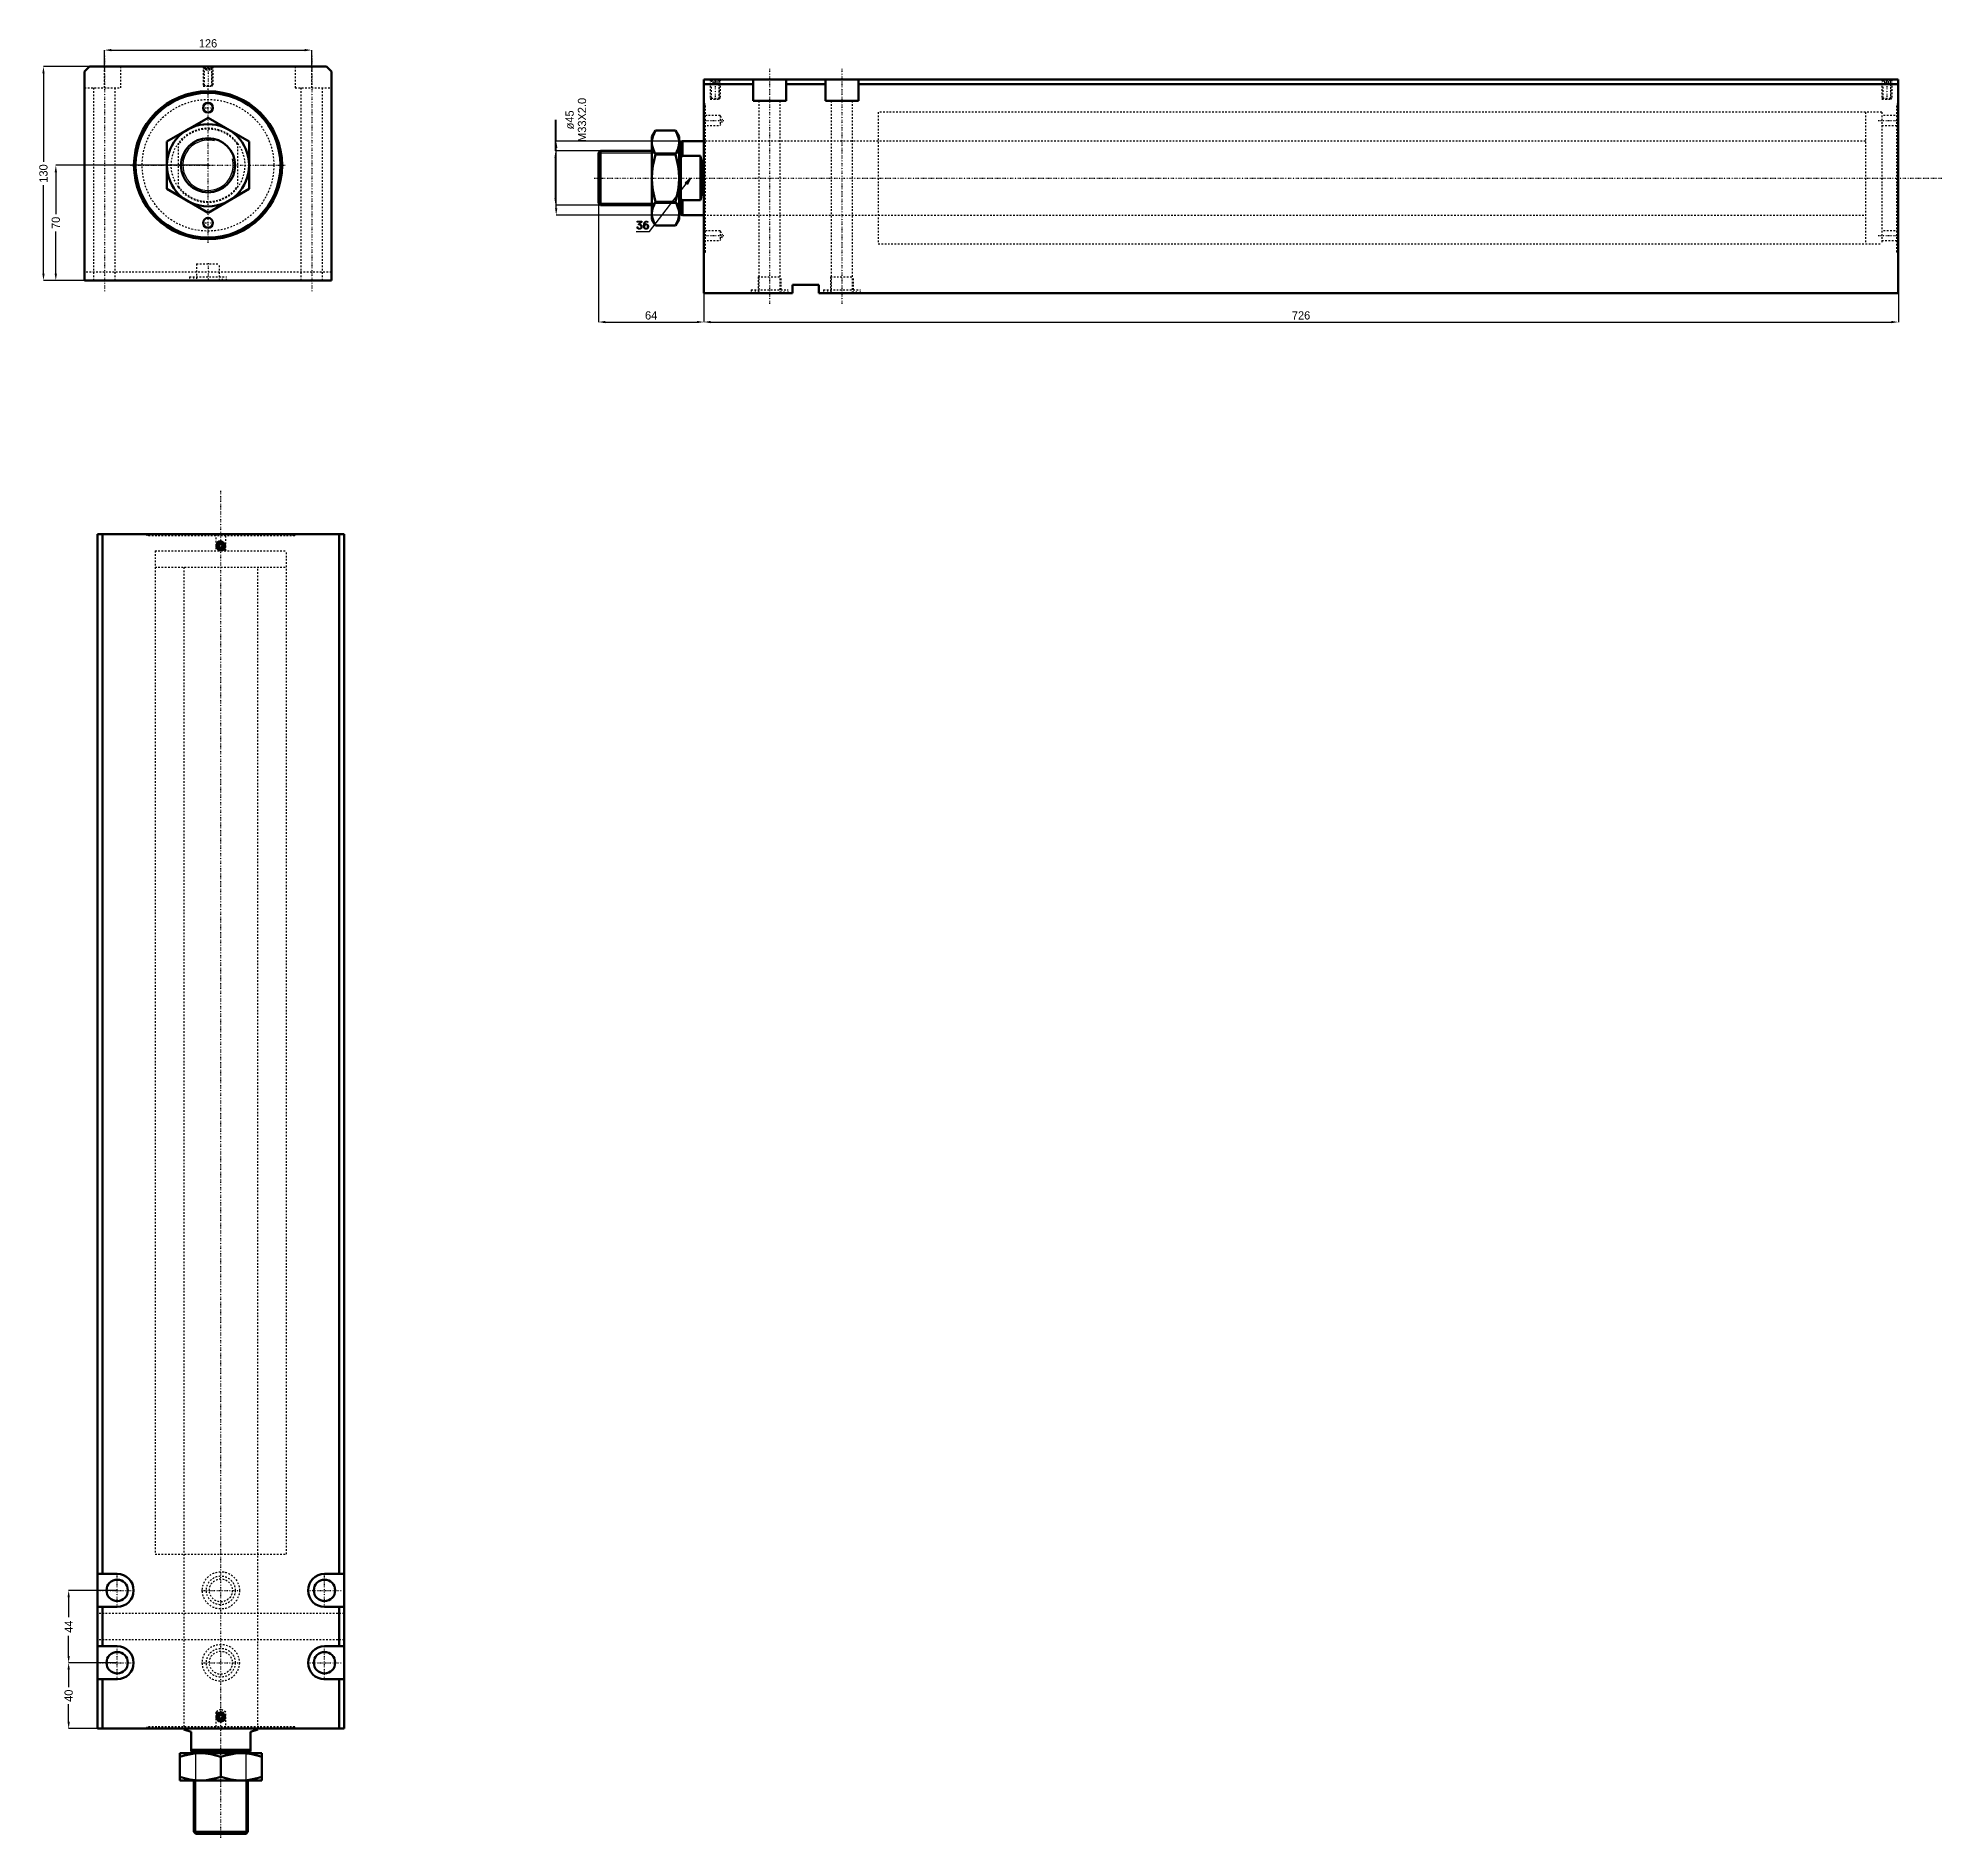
# Model space of a CAD drawing. Header units: millimetres. Extents: x -103 to 1054, y -1017 to 77.
import ezdxf

# ---------------------------------------------------------------- set-up
doc = ezdxf.new("R2010")
doc.units = ezdxf.units.MM
doc.linetypes.add('Center', pattern=[1.5, 0.45, -0.5, 0.05, -0.5])
doc.linetypes.add('Dashed', pattern=[2, 1, -1])
for name, color, linetype, lineweight in [('2d ConnectionPoints', 7, 'Continuous', 50), ('AM_0', 7, 'Continuous', 50), ('AM_5', 3, 'Continuous', 25), ('AM_7', 7, 'Center', 25), ('AM_9', 6, 'Dashed', 25)]:
    doc.layers.add(name, color=color, linetype=linetype, lineweight=lineweight)
doc.dimstyles.new('ISO-25', dxfattribs={"dimtxt": 2.5, "dimasz": 2.5, "dimexe": 1.25, "dimexo": 0.625, "dimtad": 1, "dimtxsty": 'Standard', "dimcen": 2.5, "dimadec": 0, "dimazin": 0, "dimtfac": 1, "dimtmove": 0, "dimatfit": 3, "dimfxl": 0, "dimarcsym": 0})

# ---------------------------------------------------------------- blocks, each defined once
blk = doc.blocks.new('1_JECX_MF_EXLA_80_600_0_rod__0_in_JECX_MF_160_EXLA_80_600_0__0')
at = {"layer": 'AM_0'}
for p, q in [((-25, 14.4), (0, 28.9)), ((0, 28.9), (25, 14.4)), ((-25, -14.4), (-25, 14.4)), ((25, 14.4), (25, -14.4)), ((0, -28.9), (-25, -14.4)), ((25, -14.4), (0, -28.9))]:
    blk.add_line(p, q, dxfattribs=at)
for radius in [25, 16.5]:
    blk.add_circle((0, 0), radius, dxfattribs=at)
at = {"layer": 'AM_5'}
blk.add_arc((0, 0), 15.3, 75, 15, dxfattribs=at)
at = {"layer": 'AM_9'}
for p, q in [((-18, -13.5), (-18, 13.5)), ((18, 13.5), (18, -13.5))]:
    blk.add_line(p, q, dxfattribs=at)
for points in [[(-18, 13.5), (-19.1, 11.9), (-20.1, 10.2), (-20.9, 8.4), (-21.5, 6.5), (-22, 4.6), (-22.3, 2.7), (-22.5, 0.7), (-22.5, -1.2), (-22.3, -3.2), (-21.9, -5.1), (-21.4, -7), (-20.7, -8.8), (-19.8, -10.6), (-18.8, -12.3), (-18, -13.5)], [(18, -13.5), (19.1, -11.9), (20.1, -10.2), (20.9, -8.4), (21.5, -6.5), (22, -4.6), (22.3, -2.7), (22.5, -0.7), (22.5, 1.2), (22.3, 3.2), (21.9, 5.1), (21.4, 7), (20.7, 8.8), (19.8, 10.6), (18.8, 12.3), (18, 13.5)]]:
    blk.add_lwpolyline(points, dxfattribs=at)
blk.add_circle((0, 0), 16.3, dxfattribs=at)
for radius, start, end in [(22.5, 36.8699, 143.1301), (22, 35.0968, 144.9032), (22, 215.0968, 324.9032), (22.5, 216.8699, 323.1301)]:
    blk.add_arc((0, 0), radius, start, end, dxfattribs=at)
blk = doc.blocks.new('2_JECX_MF_EXLA_80_600_0_body__0_in_JECX_MF_160_EXLA_80_600_0__0')
at = {"layer": 'AM_0'}
for p, q in [((-72, 60), (-75, 57)), ((72, 60), (-72, 60)), ((75, 57), (72, 60)), ((-75, 57), (-75, -70)), ((75, -70), (75, 57)), ((-75, -70), (75, -70))]:
    blk.add_line(p, q, dxfattribs=at)
for centre, radius in [((0, 0), 45), ((0, 0), 44), ((0, 35), 3), ((0, -35), 3)]:
    blk.add_circle(centre, radius, dxfattribs=at)
at = {"layer": 'AM_5', "linetype": 'Dashed'}
for p, q in [((-3, 60), (-3, 48)), ((3, 60), (3, 48))]:
    blk.add_line(p, q, dxfattribs=at)
at = {"layer": 'AM_7'}
for p, q in [((-63, 66.5), (-63, -76.5)), ((0, 60.6), (0, 47.4)), ((63, 66.5), (63, -76.5)), ((0, -47.2), (0, 47.2)), ((-3.2, 35), (3.1, 35)), ((-47.2, 0), (47.2, 0)), ((-3.2, -35), (3.1, -35)), ((0, -59.5), (0, -70.5))]:
    blk.add_line(p, q, dxfattribs=at)
at = {"layer": 'AM_9'}
for p, q in [((-63, 47), (-63, 60)), ((-53, 47), (-53, 60)), ((-3, 60), (-2.5, 59.5)), ((-2.5, 59.5), (-2.5, 48.5)), ((-2.5, 59.5), (2.5, 59.5)), ((-1.9, 60), (-2.4, 59.5)), ((-2.4, 59.5), (-2.4, 48)), ((-2.4, 59.5), (2.4, 59.5)), ((-1.4, 58), (-1.4, 60)), ((-1.4, 58), (1.4, 58)), ((-0.7, 58), (-0.7, 60)), ((0.7, 58), (0.7, 60)), ((1.4, 58), (1.4, 60)), ((2.4, 59.5), (1.9, 60)), ((2.4, 48), (2.4, 59.5)), ((2.5, 59.5), (3, 60)), ((2.5, 48.5), (2.5, 59.5)), ((53, 60), (53, 47)), ((63, 47), (63, 60)), ((-75, 47), (-53, 47)), ((-69.5, 47), (-69.5, -70)), ((-56.5, -70), (-56.5, 47)), ((-2.5, 48.5), (-3, 48)), ((-3, 48), (3, 48)), ((-2.5, 48.5), (2.5, 48.5)), ((3, 48), (2.5, 48.5)), ((53, 47), (75, 47)), ((56.5, 47), (56.5, -70)), ((69.5, -70), (69.5, 47)), ((75, -65), (-75, -65)), ((-11.2, -67.9), (11.2, -67.9)), ((-11.2, -67.9), (-11.2, -70)), ((-8.8, -67.9), (-8.8, -70)), ((-7, -60), (7, -60)), ((-7, -60), (-7, -70)), ((7, -70), (7, -60)), ((8.8, -70), (8.8, -67.9)), ((11.2, -70), (11.2, -67.9))]:
    blk.add_line(p, q, dxfattribs=at)
blk.add_circle((0, 0), 40, dxfattribs=at)
blk = doc.blocks.new('*D3')
at = {"layer": 'AM_5', "color": 0, "lineweight": -2}
for p, q in [((-63, 60), (-63, 70)), ((-58.8, 70), (58.8, 70)), ((63, 60), (63, 70))]:
    blk.add_line(p, q, dxfattribs=at)
at = {"layer": 'AM_5', "color": 0}
for points in [[(-58.8, 70.7), (-58.8, 69.3), (-63, 70)], [(58.8, 69.3), (58.8, 70.7), (63, 70)]]:
    blk.add_solid(points, dxfattribs=at)
at = {"layer": 'Defpoints', "color": 0}
for p in [(63, 70), (-63, 60), (63, 60)]:
    blk.add_point(p, dxfattribs=at)
at = {"layer": 'AM_5', "color": 0, "insert": (0, 74.1), "char_height": 5, "attachment_point": 5}
blk.add_mtext('126', dxfattribs=at)
blk = doc.blocks.new('*D4')
at = {"layer": 'AM_5', "color": 0, "lineweight": -2}
for p, q in [((-72, 60), (-100, 60)), ((-100, 55.8), (-100, 2)), ((-100, -65.8), (-100, -12)), ((-75, -70), (-100, -70))]:
    blk.add_line(p, q, dxfattribs=at)
at = {"layer": 'AM_5', "color": 0}
for points in [[(-99.3, 55.8), (-100.7, 55.8), (-100, 60)], [(-100.7, -65.8), (-99.3, -65.8), (-100, -70)]]:
    blk.add_solid(points, dxfattribs=at)
at = {"layer": 'Defpoints', "color": 0}
for p in [(-72, 60), (-100, -70), (-75, -70)]:
    blk.add_point(p, dxfattribs=at)
at = {"layer": 'AM_5', "color": 0, "insert": (-100, -5), "char_height": 5, "attachment_point": 5, "rotation": 90}
blk.add_mtext('130', dxfattribs=at)
blk = doc.blocks.new('*D5')
at = {"layer": 'AM_5', "color": 0, "lineweight": -2}
for p, q in [((0, 0), (-92.5, 0)), ((-92.5, -4.2), (-92.5, -29.7)), ((-92.5, -65.8), (-92.5, -40.3)), ((-75, -70), (-92.5, -70))]:
    blk.add_line(p, q, dxfattribs=at)
at = {"layer": 'AM_5', "color": 0}
for points in [[(-91.8, -4.2), (-93.2, -4.2), (-92.5, 0)], [(-93.2, -65.8), (-91.8, -65.8), (-92.5, -70)]]:
    blk.add_solid(points, dxfattribs=at)
at = {"layer": 'Defpoints', "color": 0}
for p in [(0, 0), (-92.5, -70), (-75, -70)]:
    blk.add_point(p, dxfattribs=at)
at = {"layer": 'AM_5', "color": 0, "insert": (-92.5, -35), "char_height": 5, "attachment_point": 5, "rotation": 90}
blk.add_mtext('70', dxfattribs=at)
blk = doc.blocks.new('1_JECX_MF_EXLA_80_600_0_rod__0_in_JECX_MF_160_EXLA_80_600_0__4')
at = {"layer": 'AM_0'}
for p, q in [((-22.5, 0), (-22.5, -0.5)), ((22.5, -0.5), (22.5, 0)), ((-18, -2), (-22.5, -0.5)), ((-18, -14), (-18, -2)), ((22.5, -0.5), (18, -2)), ((18, -2), (18, -14)), ((25, -15), (-25, -15)), ((-25, -31.5), (-25, -15)), ((-18, -13), (18, -13)), ((-18, -14), (18, -14)), ((-15.3, -14), (-16.3, -15)), ((0, -29.3), (0, -17.2)), ((16.3, -15), (15.3, -14)), ((25, -15), (25, -31.5)), ((25, -31.5), (-25, -31.5)), ((-16.5, -31.5), (-16.5, -62.8)), ((16.5, -62.8), (16.5, -31.5)), ((-16.5, -62.8), (16.5, -62.8)), ((-16.5, -62.8), (-15.3, -64)), ((-15.3, -64), (15.3, -64)), ((15.3, -64), (16.5, -62.8))]:
    blk.add_line(p, q, dxfattribs=at)
for points in [[(-12.5, -15), (-13.4, -15), (-16.3, -15.2), (-19.2, -15.7), (-22.1, -16.4), (-25, -17.2)], [(0, -17.2), (-3, -16.3), (-6.1, -15.6), (-9.3, -15.2), (-12.5, -15)], [(12.5, -15), (11.6, -15), (8.7, -15.2), (5.8, -15.7), (2.9, -16.4), (0, -17.2)], [(25, -17.2), (22, -16.3), (18.9, -15.6), (15.7, -15.2), (12.5, -15)], [(-25, -29.3), (-22, -30.2), (-18.9, -30.9), (-15.7, -31.3), (-12.5, -31.5)], [(-12.5, -31.5), (-11.6, -31.5), (-8.7, -31.3), (-5.8, -30.8), (-2.9, -30.1), (0, -29.3)], [(0, -29.3), (3, -30.2), (6.1, -30.9), (9.3, -31.3), (12.5, -31.5)], [(12.5, -31.5), (13.4, -31.5), (16.3, -31.3), (19.2, -30.8), (22.1, -30.1), (25, -29.3)]]:
    blk.add_lwpolyline(points, dxfattribs=at)
at = {"layer": 'AM_5'}
for p, q in [((-15.3, -64), (-15.3, -14)), ((15.3, -64), (15.3, -14))]:
    blk.add_line(p, q, dxfattribs=at)
at = {"layer": 'AM_7'}
blk.add_line((0, -66.5), (0, 752.5), dxfattribs=at)
at = {"layer": 'AM_9'}
for p, q in [((-40, 716), (40, 716)), ((-40, 716), (-40, 706)), ((-40, 706), (40, 706)), ((-22.5, 706), (-22.5, 0)), ((22.5, 0), (22.5, 706)), ((40, 706), (40, 716))]:
    blk.add_line(p, q, dxfattribs=at)
blk = doc.blocks.new('2_JECX_MF_EXLA_80_600_0_body__0_in_JECX_MF_160_EXLA_80_600_0__4')
at = {"layer": 'AM_0'}
for p, q in [((75, 726), (-75, 726)), ((-75, 726), (-75, 0)), ((-72, 726), (-72, 94)), ((-0.7, 720.2), (-1.4, 719)), ((-1.4, 719), (-0.7, 717.8)), ((0.7, 720.2), (-0.7, 720.2)), ((-0.7, 717.8), (0.7, 717.8)), ((1.4, 719), (0.7, 720.2)), ((0.7, 717.8), (1.4, 719)), ((72, 726), (72, 94)), ((75, 726), (75, 0)), ((-63, 94), (-75, 94)), ((75, 94), (63, 94)), ((-75, 74), (-63, 74)), ((-72, 74), (-72, 50)), ((63, 74), (75, 74)), ((72, 74), (72, 50)), ((-63, 50), (-75, 50)), ((75, 50), (63, 50)), ((-75, 30), (-63, 30)), ((-72, 30), (-72, 0)), ((63, 30), (75, 30)), ((72, 30), (72, 0)), ((75, 0), (-75, 0)), ((-0.7, 8.3), (-1.4, 7)), ((-1.4, 7), (-0.7, 5.8)), ((0.7, 8.3), (-0.7, 8.3)), ((-0.7, 5.8), (0.7, 5.8)), ((1.4, 7), (0.7, 8.3)), ((0.7, 5.8), (1.4, 7))]:
    blk.add_line(p, q, dxfattribs=at)
for centre, radius in [((0, 719), 2.46), ((0, 719), 2.4), ((0, 719), 1.9), ((-63, 84), 6.5), ((63, 84), 6.5), ((-63, 40), 6.5), ((63, 40), 6.5), ((0, 7), 2.46), ((0, 7), 2.4), ((0, 7), 1.9)]:
    blk.add_circle(centre, radius, dxfattribs=at)
for centre, start, end in [((-63, 84), 270, 90), ((63, 84), 90, 270), ((-63, 40), 270, 90), ((63, 40), 90, 270)]:
    blk.add_arc(centre, 10, start, end, dxfattribs=at)
at = {"layer": 'AM_5'}
for centre in [(0, 719), (0, 7)]:
    blk.add_arc(centre, 3, 75, 15, dxfattribs=at)
at = {"layer": 'AM_7'}
for p, q in [((-3.2, 719), (3.1, 719)), ((-63, 73.5), (-63, 94.5)), ((63, 73.5), (63, 94.5)), ((-73.5, 84), (-52.5, 84)), ((-11.8, 84), (11.8, 84)), ((52.5, 84), (73.5, 84)), ((-63, 29.5), (-63, 50.5)), ((63, 29.5), (63, 50.5)), ((-73.5, 40), (-52.5, 40)), ((-11.8, 40), (11.8, 40)), ((52.5, 40), (73.5, 40)), ((-3.2, 7), (3.1, 7))]:
    blk.add_line(p, q, dxfattribs=at)
at = {"layer": 'AM_9'}
for p, q in [((-45, 726), (-45, 725)), ((45, 725), (-45, 725)), ((-44, 726), (-44, 725)), ((-3, 726), (-3, 716)), ((3, 716), (3, 726)), ((44, 725), (44, 726)), ((45, 725), (45, 726)), ((-40, 716), (40, 716)), ((-40, 716), (-40, 106)), ((40, 106), (40, 716)), ((-40, 106), (40, 106)), ((-22.5, 106), (-22.5, 0)), ((22.5, 0), (22.5, 106)), ((75, 70), (-75, 70)), ((75, 54), (-75, 54)), ((0, 11.7), (-3, 10)), ((3, 10), (0, 11.7)), ((45, 1), (-45, 1)), ((-45, 1), (-45, 0)), ((-44, 1), (-44, 0)), ((-3, 10), (-3, 0)), ((-3, 10), (3, 10)), ((3, 0), (3, 10)), ((44, 0), (44, 1)), ((45, 0), (45, 1))]:
    blk.add_line(p, q, dxfattribs=at)
for centre, radius in [((0, 84), 11.3), ((0, 84), 8.75), ((0, 84), 7), ((0, 40), 11.2), ((0, 40), 8.75), ((0, 40), 7)]:
    blk.add_circle(centre, radius, dxfattribs=at)
blk = doc.blocks.new('*D11')
at = {"layer": 'AM_5', "color": 0, "lineweight": -2}
for p, q in [((-55.2, -866.4), (-84.7, -866.4)), ((-84.7, -870.5), (-84.7, -882.7)), ((-84.7, -906.2), (-84.7, -894)), ((-55.2, -910.4), (-84.7, -910.4))]:
    blk.add_line(p, q, dxfattribs=at)
at = {"layer": 'AM_5', "color": 0}
for points in [[(-85.4, -870.5), (-84, -870.5), (-84.7, -866.4)], [(-85.4, -906.2), (-84, -906.2), (-84.7, -910.4)]]:
    blk.add_solid(points, dxfattribs=at)
at = {"layer": 'Defpoints', "color": 0}
for p in [(-84.7, -866.4), (-55.2, -866.4), (-55.2, -910.4)]:
    blk.add_point(p, dxfattribs=at)
at = {"layer": 'AM_5', "color": 0, "insert": (-84.7, -888.4), "char_height": 5, "attachment_point": 5, "rotation": 90}
blk.add_mtext('44', dxfattribs=at)
blk = doc.blocks.new('*D12')
at = {"layer": 'AM_5', "color": 0, "lineweight": -2}
for p, q in [((-55.2, -910.4), (-84.7, -910.4)), ((-84.7, -914.5), (-84.7, -925.1)), ((-84.7, -946.2), (-84.7, -935.6)), ((-67.2, -950.4), (-84.7, -950.4))]:
    blk.add_line(p, q, dxfattribs=at)
at = {"layer": 'AM_5', "color": 0}
for points in [[(-85.4, -914.5), (-84, -914.5), (-84.7, -910.4)], [(-85.4, -946.2), (-84, -946.2), (-84.7, -950.4)]]:
    blk.add_solid(points, dxfattribs=at)
at = {"layer": 'Defpoints', "color": 0}
for p in [(-55.2, -910.4), (-84.7, -950.4), (-67.2, -950.4)]:
    blk.add_point(p, dxfattribs=at)
at = {"layer": 'AM_5', "color": 0, "insert": (-84.7, -930.4), "char_height": 5, "attachment_point": 5, "rotation": 90}
blk.add_mtext('40', dxfattribs=at)
blk = doc.blocks.new('1_JECX_MF_EXLA_80_600_0_rod__0_in_JECX_MF_160_EXLA_80_600_0__2')
at = {"layer": 'AM_0'}
for p, q in [((-29.3, 28.9), (-31.5, 25)), ((-31.5, 25), (-31.5, -25)), ((-29.3, 28.9), (-17.2, 28.9)), ((-15, 25), (-17.2, 28.9)), ((-15, 25), (-15, -25)), ((-62.8, 16.5), (-64, 15.3)), ((-64, 15.3), (-64, -15.3)), ((-31.5, 16.5), (-62.8, 16.5)), ((-62.8, 16.5), (-62.8, -16.5)), ((-29.3, 14.4), (-17.2, 14.4)), ((-14, 15.3), (-15, 16.3)), ((-13, 22.5), (-14, 22)), ((-14, 22), (-14, -22)), ((-13, 13.5), (-14, 12.6)), ((0, 22.5), (-13, 22.5)), ((-13, 22.5), (-13, 13.5)), ((-2, 13.5), (-13, 13.5)), ((-2, 13.5), (-2, -13.5)), ((-64, -15.3), (-62.8, -16.5)), ((-62.8, -16.5), (-31.5, -16.5)), ((-29.3, -14.4), (-17.2, -14.4)), ((-15, -16.3), (-14, -15.3)), ((-14, -12.6), (-13, -13.5)), ((-14, -22), (-13, -22.5)), ((-13, -13.5), (-2, -13.5)), ((-13, -13.5), (-13, -22.5)), ((-13, -22.5), (0, -22.5)), ((-31.5, -25), (-29.3, -28.9)), ((-29.3, -28.9), (-17.2, -28.9)), ((-17.2, -28.9), (-15, -25))]:
    blk.add_line(p, q, dxfattribs=at)
for points in [[(-29.3, 28.9), (-30.2, 27.1), (-30.9, 25.3), (-31.3, 23.5), (-31.5, 21.7)], [(-15, 21.7), (-15, 22.2), (-15.2, 23.8), (-15.7, 25.5), (-16.4, 27.2), (-17.2, 28.9)], [(-31.5, 21.7), (-31.5, 21.1), (-31.3, 19.5), (-30.8, 17.8), (-30.1, 16.1), (-29.3, 14.4)], [(-29.3, 14.4), (-30.2, 10.9), (-30.9, 7.4), (-31.3, 3.7), (-31.5, 0)], [(-17.2, 14.4), (-16.3, 16.2), (-15.6, 18), (-15.2, 19.8), (-15, 21.7)], [(-15, 0), (-15, 0.2), (-15.2, 3.8), (-15.6, 7.3), (-16.3, 10.9), (-17.2, 14.4)], [(-2, -13.5), (-1.6, -11.9), (-1.3, -10.2), (-1.1, -8.4), (-0.9, -6.5), (-0.7, -4.6), (-0.6, -2.7), (-0.5, -0.7), (-0.5, 1.2), (-0.6, 3.2), (-0.7, 5.1), (-0.9, 7), (-1.1, 8.8), (-1.4, 10.6), (-1.7, 12.3), (-2, 13.5)], [(-31.5, 0), (-31.5, -0.2), (-31.3, -3.8), (-30.9, -7.3), (-30.2, -10.9), (-29.3, -14.4)], [(-17.2, -14.4), (-16.3, -10.9), (-15.6, -7.4), (-15.2, -3.7), (-15, 0)], [(-29.3, -14.4), (-30.2, -16.2), (-30.9, -18), (-31.3, -19.8), (-31.5, -21.7)], [(-31.5, -21.7), (-31.5, -22.2), (-31.3, -23.8), (-30.8, -25.5), (-30.1, -27.2), (-29.3, -28.9)], [(-15, -21.7), (-15, -21.1), (-15.2, -19.5), (-15.7, -17.8), (-16.4, -16.1), (-17.2, -14.4)], [(-17.2, -28.9), (-16.3, -27.1), (-15.6, -25.3), (-15.2, -23.5), (-15, -21.7)]]:
    blk.add_lwpolyline(points, dxfattribs=at)
at = {"layer": 'AM_5'}
for p, q in [((-64, 15.3), (-14, 15.3)), ((-64, -15.3), (-14, -15.3))]:
    blk.add_line(p, q, dxfattribs=at)
at = {"layer": 'AM_7'}
blk.add_line((-66.5, 0), (752.5, 0), dxfattribs=at)
at = {"layer": 'AM_9'}
for p, q in [((716, 40), (706, 40)), ((706, 40), (706, -40)), ((716, 40), (716, -40)), ((706, 22.5), (0, 22.5)), ((0, -22.5), (706, -22.5)), ((706, -40), (716, -40))]:
    blk.add_line(p, q, dxfattribs=at)
blk = doc.blocks.new('2_JECX_MF_EXLA_80_600_0_body__0_in_JECX_MF_160_EXLA_80_600_0__2')
at = {"layer": 'AM_0'}
for p, q in [((0, -70), (0, 60)), ((726, 60), (0, 60)), ((30, 47), (30, 60)), ((50, 47), (50, 60)), ((74, 47), (74, 60)), ((94, 47), (94, 60)), ((726, -70), (726, 60)), ((30, 57), (0, 57)), ((30, 47), (50, 47)), ((74, 57), (50, 57)), ((74, 47), (94, 47)), ((726, 57), (94, 57)), ((54, -65), (54, -70)), ((70, -65), (54, -65)), ((70, -70), (70, -65)), ((54, -70), (0, -70)), ((726, -70), (70, -70))]:
    blk.add_line(p, q, dxfattribs=at)
at = {"layer": 'AM_5', "linetype": 'Dashed'}
for p, q in [((4, 60), (4, 48)), ((10, 60), (10, 48)), ((716, 60), (716, 48)), ((722, 60), (722, 48))]:
    blk.add_line(p, q, dxfattribs=at)
at = {"layer": 'AM_7'}
for p, q in [((7, 60.6), (7, 47.4)), ((40, 66.5), (40, -76.5)), ((84, 66.5), (84, -76.5)), ((719, 60.6), (719, 47.4)), ((-0.6, 35), (12.3, 35)), ((713.7, 35), (726.6, 35)), ((-0.6, -35), (12.3, -35)), ((713.7, -35), (726.6, -35))]:
    blk.add_line(p, q, dxfattribs=at)
at = {"layer": 'AM_9'}
for p, q in [((4, 60), (4.5, 59.5)), ((4.5, 59.5), (4.5, 48.5)), ((4.5, 59.5), (9.5, 59.5)), ((5.1, 60), (4.6, 59.5)), ((4.6, 59.5), (9.4, 59.5)), ((4.6, 59.5), (4.6, 48)), ((5.8, 58), (5.8, 60)), ((5.8, 58), (8.2, 58)), ((7, 58), (7, 60)), ((8.2, 58), (8.2, 60)), ((9.4, 59.5), (8.9, 60)), ((9.4, 48), (9.4, 59.5)), ((9.5, 59.5), (10, 60)), ((9.5, 48.5), (9.5, 59.5)), ((716, 60), (716.5, 59.5)), ((716.5, 59.5), (716.5, 48.5)), ((716.5, 59.5), (721.5, 59.5)), ((717.1, 60), (716.6, 59.5)), ((716.6, 59.5), (716.6, 48)), ((716.6, 59.5), (721.4, 59.5)), ((717.8, 58), (717.8, 60)), ((717.8, 58), (720.2, 58)), ((719, 58), (719, 60)), ((720.2, 58), (720.2, 60)), ((721.4, 59.5), (720.9, 60)), ((721.4, 48), (721.4, 59.5)), ((721.5, 59.5), (722, 60)), ((721.5, 48.5), (721.5, 59.5)), ((4.5, 48.5), (4, 48)), ((4, 48), (10, 48)), ((4.5, 48.5), (9.5, 48.5)), ((10, 48), (9.5, 48.5)), ((33.5, 47), (33.5, -70)), ((46.5, -70), (46.5, 47)), ((77.5, 47), (77.5, -70)), ((90.5, -70), (90.5, 47)), ((716.5, 48.5), (716, 48)), ((716, 48), (722, 48)), ((716.5, 48.5), (721.5, 48.5)), ((722, 48), (721.5, 48.5)), ((1, 45), (0, 45)), ((1, 44), (0, 44)), ((10, 38), (0, 38)), ((1, -45), (1, 45)), ((11.7, 35), (10, 38)), ((10, 38), (10, 32)), ((10, 32), (11.7, 35)), ((716, 40), (106, 40)), ((106, 40), (106, -40)), ((716, 40), (716, -40)), ((726, 38), (716, 38)), ((725, -45), (725, 45)), ((726, 45), (725, 45)), ((726, 44), (725, 44)), ((0, 32), (10, 32)), ((716, 32), (726, 32)), ((106, 22.5), (0, 22.5)), ((0, -22.5), (106, -22.5)), ((10, -32), (0, -32)), ((11.7, -35), (10, -32)), ((10, -32), (10, -38)), ((726, -32), (716, -32)), ((0, -38), (10, -38)), ((0, -44), (1, -44)), ((0, -45), (1, -45)), ((10, -38), (11.7, -35)), ((106, -40), (716, -40)), ((716, -38), (726, -38)), ((725, -44), (726, -44)), ((725, -45), (726, -45)), ((28.8, -67.9), (51.3, -67.9)), ((28.8, -67.9), (28.8, -70)), ((31.2, -67.9), (31.2, -70)), ((33, -60), (47, -60)), ((33, -60), (33, -70)), ((47, -70), (47, -60)), ((48.8, -70), (48.8, -67.9)), ((51.3, -70), (51.3, -67.9)), ((72.8, -67.9), (95.2, -67.9)), ((72.8, -67.9), (72.8, -70)), ((75.2, -67.9), (75.2, -70)), ((77, -60), (91, -60)), ((77, -60), (77, -70)), ((91, -70), (91, -60)), ((92.8, -70), (92.8, -67.9)), ((95.2, -70), (95.2, -67.9))]:
    blk.add_line(p, q, dxfattribs=at)
blk = doc.blocks.new('*D20')
at = {"layer": 'AM_5', "color": 0, "lineweight": -2}
for p, q in [((301.3, -77.8), (301.3, -95.3)), ((1027.3, -77.8), (1027.3, -95.3)), ((305.4, -95.3), (1023.1, -95.3))]:
    blk.add_line(p, q, dxfattribs=at)
at = {"layer": 'AM_5', "color": 0}
for points in [[(305.4, -94.6), (305.4, -96), (301.3, -95.3)], [(1023.1, -94.6), (1023.1, -96), (1027.3, -95.3)]]:
    blk.add_solid(points, dxfattribs=at)
at = {"layer": 'Defpoints', "color": 0}
for p in [(301.3, -77.8), (1027.3, -77.8), (1027.3, -95.3)]:
    blk.add_point(p, dxfattribs=at)
at = {"layer": 'AM_5', "color": 0, "insert": (664.3, -91.3), "char_height": 5, "attachment_point": 5}
blk.add_mtext('726', dxfattribs=at)
blk = doc.blocks.new('*D21')
at = {"layer": 'AM_5', "color": 0, "lineweight": -2}
for p, q in [((237.3, -7.8), (237.3, -95.3)), ((301.3, -77.8), (301.3, -95.3)), ((241.4, -95.3), (297.1, -95.3))]:
    blk.add_line(p, q, dxfattribs=at)
at = {"layer": 'AM_5', "color": 0}
for points in [[(241.4, -94.6), (241.4, -96), (237.3, -95.3)], [(297.1, -94.6), (297.1, -96), (301.3, -95.3)]]:
    blk.add_solid(points, dxfattribs=at)
at = {"layer": 'Defpoints', "color": 0}
for p in [(237.3, -7.8), (301.3, -77.8), (301.3, -95.3)]:
    blk.add_point(p, dxfattribs=at)
at = {"layer": 'AM_5', "color": 0, "insert": (269.3, -91.3), "char_height": 5, "attachment_point": 5}
blk.add_mtext('64', dxfattribs=at)
blk = doc.blocks.new('*D22')
at = {"layer": 'AM_5', "color": 0, "lineweight": -2}
for p, q in [((211.6, 14.7), (211.6, 27.6)), ((288.3, 14.7), (211.6, 14.7)), ((211.6, -26.1), (211.6, 10.6)), ((288.3, -30.3), (211.6, -30.3))]:
    blk.add_line(p, q, dxfattribs=at)
at = {"layer": 'AM_5', "color": 0}
for points in [[(210.9, 10.6), (212.3, 10.6), (211.6, 14.7)], [(210.9, -26.1), (212.3, -26.1), (211.6, -30.3)]]:
    blk.add_solid(points, dxfattribs=at)
at = {"layer": 'Defpoints', "color": 0}
for p in [(211.6, 14.7), (288.3, 14.7), (288.3, -30.3)]:
    blk.add_point(p, dxfattribs=at)
at = {"layer": 'AM_5', "color": 0, "insert": (219.8, 27.6), "char_height": 5, "attachment_point": 5, "rotation": 90}
blk.add_mtext('ø45', dxfattribs=at)
blk = doc.blocks.new('*D23')
at = {"layer": 'AM_5', "color": 0, "lineweight": -2}
for p, q in [((211.2, 8.7), (211.2, 27.6)), ((238.5, 8.7), (211.2, 8.7)), ((211.2, -20.1), (211.2, 4.6)), ((238.3, -24.3), (211.2, -24.3))]:
    blk.add_line(p, q, dxfattribs=at)
at = {"layer": 'AM_5', "color": 0}
for points in [[(210.5, 4.6), (211.9, 4.6), (211.2, 8.7)], [(210.5, -20.1), (211.9, -20.1), (211.2, -24.3)]]:
    blk.add_solid(points, dxfattribs=at)
at = {"layer": 'Defpoints', "color": 0}
for p in [(211.2, 8.7), (238.5, 8.7), (238.3, -24.3)]:
    blk.add_point(p, dxfattribs=at)
at = {"layer": 'AM_5', "color": 0, "insert": (227.3, 27.6), "char_height": 5, "attachment_point": 5, "rotation": 90}
blk.add_mtext('M33X2.0', dxfattribs=at)

msp = doc.modelspace()

# ---------------------------------------------------------------- linework, layer by layer
at = {"layer": '2d ConnectionPoints'}
for p in [(0, 0), (301.262, -7.781), (7.793, -950.352)]:
    msp.add_point(p, dxfattribs=at)
at = {"layer": 'AM_5'}
for p, q in [((268.262, -40.281), (293.262, -7.781)), ((260.262, -40.281), (268.262, -40.281))]:
    msp.add_line(p, q, dxfattribs=at)
for points in [[(293.262, -7.781), (291.382, -11.591), (290.061, -10.575), (293.262, -7.781)], [(261.195, -37.474), (261.195, -37.474), (261.2, -37.585), (261.229, -37.739), (261.229, -37.739), (261.283, -37.881), (261.333, -37.968), (261.333, -37.968), (261.392, -38.049), (261.494, -38.155), (261.494, -38.155), (261.613, -38.244), (261.702, -38.293), (261.702, -38.293), (261.796, -38.334), (261.941, -38.379), (261.941, -38.379), (262.092, -38.402), (262.196, -38.407), (262.196, -38.407), (262.306, -38.402), (262.467, -38.378), (262.467, -38.378), (262.62, -38.333), (262.719, -38.292), (262.719, -38.292), (262.813, -38.242), (262.939, -38.152), (262.939, -38.152), (263.047, -38.045), (263.109, -37.963), (263.109, -37.963), (263.162, -37.876), (263.219, -37.735), (263.219, -37.735), (263.25, -37.582), (263.255, -37.474), (263.255, -37.474), (263.247, -37.321), (263.204, -37.108), (263.204, -37.108), (263.124, -36.918), (263.051, -36.803), (263.051, -36.803), (262.963, -36.699), (262.808, -36.563), (262.808, -36.563), (262.626, -36.451), (262.49, -36.39), (262.49, -36.39), (262.344, -36.341), (262.11, -36.287), (262.11, -36.287), (261.859, -36.258), (261.682, -36.252), (261.682, -35.797), (263.002, -34.504), (260.798, -34.504), (260.798, -34.068), (263.619, -34.068), (263.619, -34.523), (262.271, -35.856), (262.271, -35.856), (262.565, -35.924), (262.94, -36.071), (262.94, -36.071), (263.235, -36.272), (263.387, -36.436), (263.387, -36.436), (263.508, -36.618), (263.639, -36.916), (263.639, -36.916), (263.71, -37.241), (263.723, -37.474), (263.723, -37.474), (263.714, -37.642), (263.667, -37.877), (263.667, -37.877), (263.578, -38.09), (263.496, -38.22), (263.496, -38.22), (263.4, -38.339), (263.236, -38.495), (263.236, -38.495), (263.048, -38.623), (262.909, -38.693), (262.909, -38.693), (262.764, -38.75), (262.542, -38.812), (262.542, -38.812), (262.313, -38.846), (262.157, -38.852), (262.157, -38.852), (262.006, -38.846), (261.786, -38.813), (261.786, -38.813), (261.576, -38.751), (261.44, -38.695), (261.44, -38.695), (261.312, -38.625), (261.14, -38.498), (261.14, -38.498), (260.991, -38.344), (260.904, -38.225), (260.904, -38.225), (260.831, -38.095), (260.752, -37.881), (260.752, -37.881), (260.709, -37.645), (260.701, -37.474), (261.195, -37.474)], [(266.228, -38.82), (266.228, -38.82), (266.008, -38.81), (265.715, -38.756), (265.715, -38.756), (265.467, -38.656), (265.327, -38.565), (265.327, -38.565), (265.204, -38.455), (265.05, -38.263), (265.05, -38.263), (264.932, -38.038), (264.873, -37.869), (264.873, -37.869), (264.828, -37.686), (264.778, -37.383), (264.778, -37.383), (264.752, -37.047), (264.746, -36.805), (264.746, -36.805), (264.762, -36.307), (264.844, -35.645), (264.844, -35.645), (264.997, -35.083), (265.138, -34.764), (265.138, -34.764), (265.313, -34.497), (265.642, -34.208), (265.642, -34.208), (266.053, -34.052), (266.371, -34.023), (266.371, -34.023), (266.525, -34.027), (266.735, -34.051), (266.735, -34.051), (266.921, -34.096), (267.031, -34.137), (267.031, -34.137), (267.134, -34.185), (267.277, -34.269), (267.277, -34.269), (267.409, -34.366), (267.489, -34.439), (267.132, -34.731), (267.132, -34.731), (267.086, -34.678), (267.003, -34.606), (267.003, -34.606), (266.905, -34.544), (266.831, -34.509), (266.831, -34.509), (266.751, -34.479), (266.62, -34.446), (266.62, -34.446), (266.475, -34.429), (266.371, -34.426), (266.371, -34.426), (266.207, -34.439), (265.989, -34.505), (265.989, -34.505), (265.805, -34.63), (265.7, -34.744), (265.7, -34.744), (265.61, -34.876), (265.496, -35.089), (265.496, -35.089), (265.41, -35.321), (265.367, -35.487), (265.367, -35.487), (265.333, -35.66), (265.29, -35.933), (265.29, -35.933), (265.257, -36.221), (265.24, -36.421), (265.24, -36.421), (265.313, -36.281), (265.436, -36.098), (265.436, -36.098), (265.575, -35.947), (265.678, -35.864), (265.678, -35.864), (265.787, -35.795), (265.964, -35.721), (265.964, -35.721), (266.156, -35.681), (266.293, -35.674), (266.293, -35.674), (266.455, -35.683), (266.682, -35.73), (266.682, -35.73), (266.891, -35.818), (267.021, -35.9), (267.021, -35.9), (267.142, -35.996), (267.301, -36.162), (267.301, -36.162), (267.433, -36.356), (267.507, -36.499), (267.507, -36.499), (267.569, -36.651), (267.635, -36.886), (267.635, -36.886), (267.671, -37.131), (267.678, -37.299), (267.678, -37.299), (267.67, -37.474), (267.631, -37.722), (267.631, -37.722), (267.558, -37.951), (267.491, -38.093), (267.491, -38.093), (267.411, -38.226), (267.268, -38.401), (267.268, -38.401), (267.1, -38.547), (266.973, -38.63), (266.973, -38.63), (266.837, -38.698), (266.621, -38.772), (266.621, -38.772), (266.39, -38.812), (266.228, -38.82)], [(266.235, -38.41), (266.235, -38.41), (266.352, -38.405), (266.514, -38.375), (266.514, -38.375), (266.659, -38.319), (266.747, -38.267), (266.747, -38.267), (266.827, -38.206), (266.931, -38.096), (266.931, -38.096), (267.017, -37.967), (267.064, -37.869), (267.064, -37.869), (267.102, -37.764), (267.144, -37.594), (267.144, -37.594), (267.167, -37.41), (267.171, -37.279), (267.171, -37.279), (267.167, -37.157), (267.146, -36.983), (267.146, -36.983), (267.106, -36.82), (267.07, -36.717), (267.07, -36.717), (267.026, -36.621), (266.944, -36.493), (266.944, -36.493), (266.845, -36.383), (266.768, -36.321), (266.768, -36.321), (266.684, -36.268), (266.544, -36.211), (266.544, -36.211), (266.387, -36.18), (266.274, -36.174), (266.274, -36.174), (266.156, -36.181), (265.992, -36.213), (265.992, -36.213), (265.841, -36.274), (265.749, -36.33), (265.749, -36.33), (265.664, -36.397), (265.552, -36.514), (265.552, -36.514), (265.458, -36.652), (265.406, -36.754), (265.406, -36.754), (265.363, -36.864), (265.316, -37.039), (265.316, -37.039), (265.291, -37.226), (265.286, -37.357), (265.286, -37.357), (265.29, -37.477), (265.314, -37.646), (265.314, -37.646), (265.357, -37.803), (265.396, -37.902), (265.396, -37.902), (265.445, -37.993), (265.533, -38.115), (265.533, -38.115), (265.639, -38.217), (265.72, -38.275), (265.72, -38.275), (265.809, -38.324), (265.955, -38.377), (265.955, -38.377), (266.118, -38.405), (266.235, -38.41)]]:
    msp.add_lwpolyline(points, dxfattribs=at)

# ---------------------------------------------------------------- block references
for name, p in [('2_JECX_MF_EXLA_80_600_0_body__0_in_JECX_MF_160_EXLA_80_600_0__0', (0, 0)), ('2_JECX_MF_EXLA_80_600_0_body__0_in_JECX_MF_160_EXLA_80_600_0__2', (301.262, -7.781)), ('1_JECX_MF_EXLA_80_600_0_rod__0_in_JECX_MF_160_EXLA_80_600_0__0', (0, 0)), ('1_JECX_MF_EXLA_80_600_0_rod__0_in_JECX_MF_160_EXLA_80_600_0__2', (301.262, -7.781)), ('1_JECX_MF_EXLA_80_600_0_rod__0_in_JECX_MF_160_EXLA_80_600_0__4', (7.793, -950.352)), ('2_JECX_MF_EXLA_80_600_0_body__0_in_JECX_MF_160_EXLA_80_600_0__4', (7.793, -950.352))]:
    msp.add_blockref(name, p)

# ---------------------------------------------------------------- dimensions: what is measured, and where the dimension line sits
for base, p1, p2, text, picture, middle in [((63, 70), (-63, 60), (63, 60), '126', '*D3', (0, 70)), ((301.262, -95.281), (237.262, -7.781), (301.262, -77.781), '64', '*D21', (269.262, -95.281)), ((1027.262, -95.281), (301.262, -77.781), (1027.262, -77.781), '726', '*D20', (664.262, -95.281))]:
    dim = msp.add_linear_dim(base=base, p1=p1, p2=p2, text=text, dimstyle='ISO-25', override={"dimtxt": 5, "dimasz": 4.166667, "dimexe": 0, "dimexo": 0, "dimgap": 1.5}, dxfattribs=at)
    dim.commit()
    dim.dimension.update_dxf_attribs({"geometry": picture, "text_midpoint": middle, "dimtype": 160})
for base, p1, p2, text, picture, middle in [((-100, -70), (-72, 60), (-75, -70), '130', '*D4', (-100, -5)), ((211.179, 8.719), (238.262, -24.281), (238.489, 8.719), 'M33X2.0', '*D23', (227.262, 27.553)), ((211.596, 14.719), (288.262, -30.281), (288.262, 14.719), 'ø45', '*D22', (219.762, 27.553)), ((-92.5, -70), (0, 0), (-75, -70), '70', '*D5', (-92.5, -35)), ((-84.707, -866.352), (-55.207, -910.352), (-55.207, -866.352), '44', '*D11', (-84.707, -888.352)), ((-84.707, -950.352), (-55.207, -910.352), (-67.207, -950.352), '40', '*D12', (-84.707, -930.352))]:
    dim = msp.add_linear_dim(base=base, p1=p1, p2=p2, angle=90, text=text, dimstyle='ISO-25', override={"dimtxt": 5, "dimasz": 4.166667, "dimexe": 0, "dimexo": 0, "dimgap": 1.5}, dxfattribs=at)
    dim.commit()
    dim.dimension.update_dxf_attribs({"geometry": picture, "text_midpoint": middle, "dimtype": 160, "text_rotation": 90})

doc.saveas('drawing.dxf')
